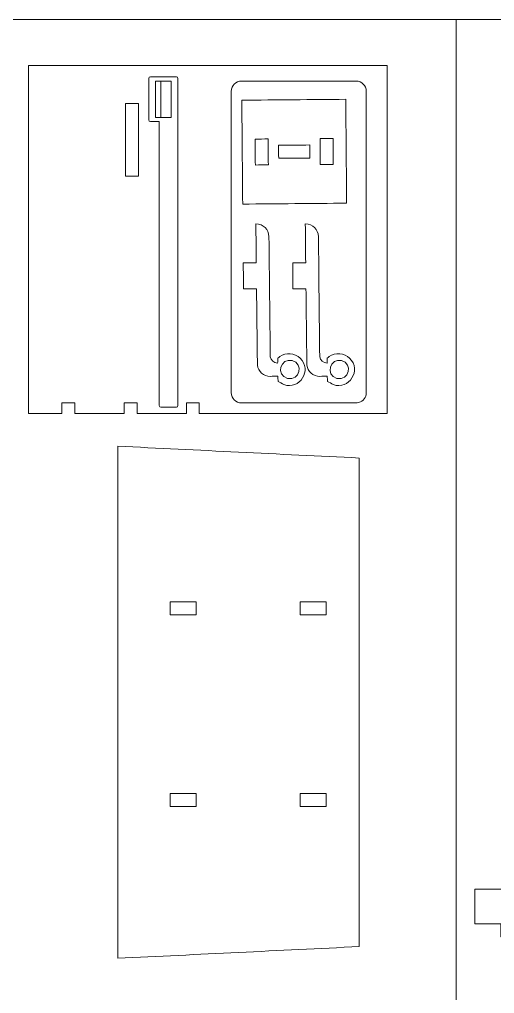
# Model space of a CAD drawing. Header units: centimetres. Extents: x -34.2 to 34.2, y -34.8 to 34.8.
# Drawn here: x 1.32 to 12.28, y 12.29 to 34.8 of the extents above; entities that cross this region are included whole.
import ezdxf

# ---------------------------------------------------------------- set-up
doc = ezdxf.new("R2010")
doc.units = ezdxf.units.CM
doc.header["$MEASUREMENT"] = 0
doc.layers.add('Camada 1', color=7, linetype='Continuous')

msp = doc.modelspace()

# ---------------------------------------------------------------- linework, layer by layer
at = {"layer": 'Camada 1', "color": 175, "lineweight": 9}
msp.add_open_spline([(-34.2, 34.8), (-34.2, 34.8), (34.2, 34.8), (34.2, 34.8), (34.2, 34.8), (34.2, 34.8), (34.2, -34.8), (34.2, -34.8), (34.2, -34.8), (34.2, -34.8), (-34.2, -34.8), (-34.2, -34.8), (-34.2, -34.8), (-34.2, -34.8), (-34.2, 34.8), (-34.2, 34.8)], degree=3, knots=[0, 0, 0, 0, 0.2, 0.2, 0.2, 0.2, 0.4, 0.4, 0.4, 0.4, 0.6, 0.6, 0.6, 0.6, 1, 1, 1, 1], dxfattribs=at)
msp.add_open_spline([(11.4, 34.8), (11.4, 34.8), (11.4, -34.8), (11.4, -34.8)], degree=3, dxfattribs=at)
at = {"layer": 'Camada 1', "color": 3, "lineweight": 9}
for points, knots in [([(9.80533, 33.738), (7.04617, 33.738), (4.28702, 33.738), (1.52786, 33.738), (1.52786, 33.738), (1.52784, 31.05813), (1.52782, 28.37825), (1.52779, 25.69837), (1.52779, 25.69837), (1.78279, 25.69836), (2.03779, 25.69836), (2.29279, 25.69835), (2.29279, 25.69835), (2.29279, 25.77834), (2.29278, 25.85835), (2.29278, 25.93834), (2.29278, 25.93834), (2.39278, 25.93834), (2.49277, 25.93834), (2.59277, 25.93834), (2.59277, 25.93834), (2.59277, 25.85833), (2.59277, 25.77834), (2.59277, 25.69834), (2.59277, 25.69834), (2.97233, 25.69834), (3.3519, 25.69835), (3.73146, 25.69835), (3.73146, 25.69835), (3.73146, 25.77834), (3.73146, 25.85835), (3.73146, 25.93834), (3.73146, 25.93834), (3.83146, 25.93834), (3.93145, 25.93834), (4.03145, 25.93834), (4.03145, 25.93834), (4.03145, 25.85835), (4.03145, 25.77834), (4.03145, 25.69835), (4.03145, 25.69835), (4.41102, 25.69835), (4.79058, 25.69836), (5.17015, 25.69836), (5.17015, 25.69836), (5.17015, 25.77835), (5.17015, 25.85836), (5.17015, 25.93835), (5.17015, 25.93835), (5.27015, 25.93835), (5.37014, 25.93835), (5.47014, 25.93835), (5.47014, 25.93835), (5.47014, 25.85835), (5.47014, 25.77835), (5.47014, 25.69835), (5.47014, 25.69835), (6.9152, 25.69836), (8.36027, 25.69839), (9.80533, 25.6984), (9.80533, 25.6984), (9.80533, 28.37826), (9.80533, 31.05814), (9.80533, 33.738)], [0, 0, 0, 0, 0.05882353, 0.05882353, 0.05882353, 0.05882353, 0.11764706, 0.11764706, 0.11764706, 0.11764706, 0.17647059, 0.17647059, 0.17647059, 0.17647059, 0.23529412, 0.23529412, 0.23529412, 0.23529412, 0.29411765, 0.29411765, 0.29411765, 0.29411765, 0.35294118, 0.35294118, 0.35294118, 0.35294118, 0.41176471, 0.41176471, 0.41176471, 0.41176471, 0.47058824, 0.47058824, 0.47058824, 0.47058824, 0.52941176, 0.52941176, 0.52941176, 0.52941176, 0.58823529, 0.58823529, 0.58823529, 0.58823529, 0.64705882, 0.64705882, 0.64705882, 0.64705882, 0.70588235, 0.70588235, 0.70588235, 0.70588235, 0.76470588, 0.76470588, 0.76470588, 0.76470588, 0.82352941, 0.82352941, 0.82352941, 0.82352941, 0.88235294, 0.88235294, 0.88235294, 0.88235294, 1, 1, 1, 1]), ([(9.32536, 26.17837), (9.31748, 26.05841), (9.26011, 25.9848), (9.14748, 25.94656), (9.14748, 25.94656), (9.12678, 25.94383), (9.10607, 25.94111), (9.08537, 25.93839), (9.08537, 25.93839), (8.20541, 25.93839), (7.32545, 25.93839), (6.44549, 25.93839), (6.44549, 25.93839), (6.30293, 25.94772), (6.21485, 26.03583), (6.2055, 26.17837), (6.2055, 26.17837), (6.2055, 28.49826), (6.20549, 30.81815), (6.20549, 33.13804), (6.20549, 33.13804), (6.21484, 33.2806), (6.30292, 33.36868), (6.44548, 33.37803), (6.44548, 33.37803), (7.32544, 33.37803), (8.2054, 33.37803), (9.08536, 33.37803), (9.08536, 33.37803), (9.22792, 33.36868), (9.316, 33.2806), (9.32534, 33.13804), (9.32534, 33.13804), (9.32534, 30.81815), (9.32536, 28.49826), (9.32536, 26.17837)], [0, 0, 0, 0, 0.1, 0.1, 0.1, 0.1, 0.2, 0.2, 0.2, 0.2, 0.3, 0.3, 0.3, 0.3, 0.4, 0.4, 0.4, 0.4, 0.5, 0.5, 0.5, 0.5, 0.6, 0.6, 0.6, 0.6, 0.7, 0.7, 0.7, 0.7, 0.8, 0.8, 0.8, 0.8, 1, 1, 1, 1]), ([(3.58646, 24.93938), (3.58646, 20.99503), (3.58646, 17.05069), (3.58646, 13.10634), (3.58646, 13.10634), (5.44537, 13.19684), (7.30429, 13.28734), (9.1632, 13.37784), (9.1632, 13.37784), (9.1632, 17.14073), (9.1632, 20.9036), (9.1632, 24.66649), (9.1632, 24.66649), (7.30429, 24.75745), (5.44537, 24.84842), (3.58646, 24.93938)], [0, 0, 0, 0, 0.2, 0.2, 0.2, 0.2, 0.4, 0.4, 0.4, 0.4, 0.6, 0.6, 0.6, 0.6, 1, 1, 1, 1]), ([(15.20012, 15.00566), (15.32011, 15.00566), (15.44011, 15.00566), (15.5601, 15.00566), (15.5601, 15.00566), (15.5601, 14.90567), (15.5601, 14.80568), (15.5601, 14.70569), (15.5601, 14.70569), (15.85966, 14.70569), (16.15922, 14.70569), (16.45878, 14.70569), (16.45878, 14.70569), (16.71091, 14.43786), (16.96304, 14.17004), (17.21518, 13.90222), (17.21518, 13.90222), (17.01517, 13.90222), (16.81518, 13.90222), (16.61518, 13.90222), (16.61518, 13.90222), (16.61518, 13.80222), (16.61518, 13.70222), (16.61518, 13.60223), (16.61518, 13.60223), (16.51518, 13.60223), (16.41518, 13.60223), (16.31519, 13.60223), (16.31519, 13.60223), (16.31519, 13.70222), (16.31519, 13.80222), (16.31519, 13.90222), (16.31519, 13.90222), (15.12121, 13.90222), (13.92724, 13.90222), (12.73326, 13.90222), (12.73326, 13.90222), (12.73326, 13.80222), (12.73326, 13.70222), (12.73326, 13.60223), (12.73326, 13.60223), (12.63326, 13.60223), (12.53327, 13.60223), (12.43327, 13.60223), (12.43327, 13.60223), (12.43327, 13.70222), (12.43327, 13.80222), (12.43327, 13.90222), (12.43327, 13.90222), (12.23328, 13.90222), (12.03329, 13.90222), (11.8333, 13.90222), (11.8333, 13.90222), (11.8333, 14.17004), (11.8333, 14.43786), (11.8333, 14.70569), (11.8333, 14.70569), (12.0571, 14.70569), (12.28091, 14.70569), (12.50471, 14.70569), (12.50471, 14.70569), (12.50471, 14.80568), (12.50471, 14.90567), (12.50471, 15.00566), (12.50471, 15.00566), (12.6247, 15.00566), (12.7447, 15.00566), (12.86468, 15.00566), (12.86468, 15.00566), (12.86468, 14.90567), (12.86468, 14.80568), (12.86468, 14.70569), (12.86468, 14.70569), (13.64316, 14.70569), (14.42165, 14.70569), (15.20012, 14.70569), (15.20012, 14.70569), (15.20012, 14.80568), (15.20012, 14.90567), (15.20012, 15.00566)], [0, 0, 0, 0, 0.04761905, 0.04761905, 0.04761905, 0.04761905, 0.0952381, 0.0952381, 0.0952381, 0.0952381, 0.14285714, 0.14285714, 0.14285714, 0.14285714, 0.19047619, 0.19047619, 0.19047619, 0.19047619, 0.23809524, 0.23809524, 0.23809524, 0.23809524, 0.28571429, 0.28571429, 0.28571429, 0.28571429, 0.33333333, 0.33333333, 0.33333333, 0.33333333, 0.38095238, 0.38095238, 0.38095238, 0.38095238, 0.42857143, 0.42857143, 0.42857143, 0.42857143, 0.47619048, 0.47619048, 0.47619048, 0.47619048, 0.52380952, 0.52380952, 0.52380952, 0.52380952, 0.57142857, 0.57142857, 0.57142857, 0.57142857, 0.61904762, 0.61904762, 0.61904762, 0.61904762, 0.66666667, 0.66666667, 0.66666667, 0.66666667, 0.71428571, 0.71428571, 0.71428571, 0.71428571, 0.76190476, 0.76190476, 0.76190476, 0.76190476, 0.80952381, 0.80952381, 0.80952381, 0.80952381, 0.85714286, 0.85714286, 0.85714286, 0.85714286, 0.9047619, 0.9047619, 0.9047619, 0.9047619, 1, 1, 1, 1])]:
    msp.add_open_spline(points, degree=3, knots=knots, dxfattribs=at)
at = {"layer": 'Camada 1', "color": 1, "lineweight": 9}
for points, knots in [([(4.54457, 25.87837), (4.54458, 28.06627), (4.54459, 30.25417), (4.5446, 32.44207), (4.5446, 32.44207), (4.47661, 32.44207), (4.40861, 32.44207), (4.34062, 32.44207), (4.34062, 32.44207), (4.32079, 32.44207), (4.30462, 32.45825), (4.30462, 32.47807), (4.30462, 32.47807), (4.30462, 32.79805), (4.30462, 33.11805), (4.30462, 33.43803), (4.30462, 33.43803), (4.30462, 33.45785), (4.32079, 33.47403), (4.34062, 33.47403), (4.34062, 33.47403), (4.5406, 33.47403), (4.74058, 33.47401), (4.94056, 33.47401), (4.94056, 33.47401), (4.96038, 33.47401), (4.97656, 33.45784), (4.97656, 33.43801), (4.97656, 33.43801), (4.97656, 30.91813), (4.97656, 28.39825), (4.97656, 25.87837), (4.97656, 25.87837), (4.97656, 25.85855), (4.96038, 25.84237), (4.94056, 25.84237), (4.94056, 25.84237), (4.82056, 25.84237), (4.70057, 25.84237), (4.58057, 25.84237), (4.58057, 25.84237), (4.56074, 25.84237), (4.54457, 25.85855), (4.54457, 25.87837)], [0, 0, 0, 0, 0.08333333, 0.08333333, 0.08333333, 0.08333333, 0.16666667, 0.16666667, 0.16666667, 0.16666667, 0.25, 0.25, 0.25, 0.25, 0.33333333, 0.33333333, 0.33333333, 0.33333333, 0.41666667, 0.41666667, 0.41666667, 0.41666667, 0.5, 0.5, 0.5, 0.5, 0.58333333, 0.58333333, 0.58333333, 0.58333333, 0.66666667, 0.66666667, 0.66666667, 0.66666667, 0.75, 0.75, 0.75, 0.75, 0.83333333, 0.83333333, 0.83333333, 0.83333333, 1, 1, 1, 1]), ([(4.82059, 32.53806), (4.82059, 32.81805), (4.82059, 33.09804), (4.82059, 33.37803), (4.82059, 33.37803), (4.7006, 33.37803), (4.5806, 33.37803), (4.46062, 33.37803), (4.46062, 33.37803), (4.46062, 33.09804), (4.46062, 32.81805), (4.46062, 32.53806), (4.46062, 32.53806), (4.5806, 32.53806), (4.7006, 32.53806), (4.82059, 32.53806)], [0, 0, 0, 0, 0.2, 0.2, 0.2, 0.2, 0.4, 0.4, 0.4, 0.4, 0.6, 0.6, 0.6, 0.6, 1, 1, 1, 1]), ([(3.76465, 31.17575), (3.86465, 31.17575), (3.96463, 31.17575), (4.06463, 31.17575), (4.06463, 31.17575), (4.06463, 31.73572), (4.06463, 32.2957), (4.06463, 32.85567), (4.06463, 32.85567), (3.96463, 32.85567), (3.86465, 32.85567), (3.76465, 32.85567), (3.76465, 32.85567), (3.76465, 32.2957), (3.76465, 31.73572), (3.76465, 31.17575)], [0, 0, 0, 0, 0.2, 0.2, 0.2, 0.2, 0.4, 0.4, 0.4, 0.4, 0.6, 0.6, 0.6, 0.6, 1, 1, 1, 1])]:
    msp.add_open_spline(points, degree=3, knots=knots, dxfattribs=at)
msp.add_open_spline([(4.5806, 32.53806), (4.5806, 32.81805), (4.5806, 33.09804), (4.5806, 33.37803)], degree=3, dxfattribs=at)
at = {"layer": 'Camada 1', "color": 2, "lineweight": 9}
for points, knots in [([(6.45068, 32.93429), (7.25062, 32.9412), (8.05055, 32.9481), (8.85048, 32.95501), (8.85048, 32.95501), (8.85739, 32.15508), (8.86429, 31.35515), (8.8712, 30.55522), (8.8712, 30.55522), (8.07127, 30.54831), (7.27134, 30.54141), (6.47141, 30.53449), (6.47141, 30.53449), (6.4645, 31.33443), (6.4576, 32.13436), (6.45068, 32.93429)], [0, 0, 0, 0, 0.2, 0.2, 0.2, 0.2, 0.4, 0.4, 0.4, 0.4, 0.6, 0.6, 0.6, 0.6, 1, 1, 1, 1]), ([(6.48437, 29.17527), (6.48644, 28.97529), (6.48853, 28.77532), (6.49061, 28.57534), (6.49061, 28.57534), (6.59059, 28.57637), (6.69059, 28.57741), (6.79057, 28.57845), (6.79057, 28.57845), (6.79754, 27.98947), (6.80452, 27.40049), (6.81149, 26.81152), (6.81149, 26.81152), (6.827, 26.6701), (6.95447, 26.55731), (7.1116, 26.55379), (7.1116, 26.55379), (7.16785, 26.55438), (7.22412, 26.55496), (7.28038, 26.55555), (7.28038, 26.55555), (7.28359, 26.51646), (7.28682, 26.47739), (7.29004, 26.43831), (7.29004, 26.43831), (7.33292, 26.4132), (7.37581, 26.38809), (7.4187, 26.36298), (7.4187, 26.36298), (7.78829, 26.23338), (8.0806, 26.69992), (7.79902, 26.97388), (7.79902, 26.97388), (7.67154, 27.0979), (7.47167, 27.11315), (7.32677, 27.01006), (7.32677, 27.01006), (7.31232, 26.9988), (7.29788, 26.98756), (7.28344, 26.9763), (7.28344, 26.9763), (7.28147, 26.93604), (7.27949, 26.89577), (7.27752, 26.85551), (7.27752, 26.85551), (7.1892, 26.86537), (7.11863, 26.92573), (7.10878, 27.00775), (7.10878, 27.00775), (7.09854, 27.93232), (7.08832, 28.85687), (7.07808, 29.78143), (7.07808, 29.78143), (7.07058, 29.95444), (6.95161, 30.06856), (6.775, 30.07829), (6.775, 30.07829), (6.77812, 29.77833), (6.78122, 29.47835), (6.78434, 29.17839), (6.78434, 29.17839), (6.68435, 29.17734), (6.58436, 29.17631), (6.48437, 29.17527)], [0, 0, 0, 0, 0.05882353, 0.05882353, 0.05882353, 0.05882353, 0.11764706, 0.11764706, 0.11764706, 0.11764706, 0.17647059, 0.17647059, 0.17647059, 0.17647059, 0.23529412, 0.23529412, 0.23529412, 0.23529412, 0.29411765, 0.29411765, 0.29411765, 0.29411765, 0.35294118, 0.35294118, 0.35294118, 0.35294118, 0.41176471, 0.41176471, 0.41176471, 0.41176471, 0.47058824, 0.47058824, 0.47058824, 0.47058824, 0.52941176, 0.52941176, 0.52941176, 0.52941176, 0.58823529, 0.58823529, 0.58823529, 0.58823529, 0.64705882, 0.64705882, 0.64705882, 0.64705882, 0.70588235, 0.70588235, 0.70588235, 0.70588235, 0.76470588, 0.76470588, 0.76470588, 0.76470588, 0.82352941, 0.82352941, 0.82352941, 0.82352941, 0.88235294, 0.88235294, 0.88235294, 0.88235294, 1, 1, 1, 1]), ([(7.62557, 29.17527), (7.62764, 28.97529), (7.62973, 28.77532), (7.63181, 28.57534), (7.63181, 28.57534), (7.73179, 28.57637), (7.83179, 28.57741), (7.93177, 28.57845), (7.93177, 28.57845), (7.93874, 27.98947), (7.94572, 27.40049), (7.95269, 26.81152), (7.95269, 26.81152), (7.9682, 26.6701), (8.09567, 26.55731), (8.2528, 26.55379), (8.2528, 26.55379), (8.30905, 26.55438), (8.36532, 26.55496), (8.42158, 26.55555), (8.42158, 26.55555), (8.42479, 26.51646), (8.42802, 26.47739), (8.43124, 26.43831), (8.43124, 26.43831), (8.47412, 26.4132), (8.51701, 26.38809), (8.5599, 26.36298), (8.5599, 26.36298), (8.92949, 26.23338), (9.2218, 26.69992), (8.94022, 26.97388), (8.94022, 26.97388), (8.81274, 27.0979), (8.61287, 27.11315), (8.46797, 27.01006), (8.46797, 27.01006), (8.45352, 26.9988), (8.43908, 26.98756), (8.42464, 26.9763), (8.42464, 26.9763), (8.42267, 26.93604), (8.42069, 26.89577), (8.41872, 26.85551), (8.41872, 26.85551), (8.3304, 26.86537), (8.25983, 26.92573), (8.24998, 27.00775), (8.24998, 27.00775), (8.23974, 27.93232), (8.22952, 28.85687), (8.21928, 29.78143), (8.21928, 29.78143), (8.21178, 29.95444), (8.09281, 30.06856), (7.9162, 30.07829), (7.9162, 30.07829), (7.91932, 29.77833), (7.92242, 29.47835), (7.92554, 29.17839), (7.92554, 29.17839), (7.82555, 29.17734), (7.72556, 29.17631), (7.62557, 29.17527)], [0, 0, 0, 0, 0.05882353, 0.05882353, 0.05882353, 0.05882353, 0.11764706, 0.11764706, 0.11764706, 0.11764706, 0.17647059, 0.17647059, 0.17647059, 0.17647059, 0.23529412, 0.23529412, 0.23529412, 0.23529412, 0.29411765, 0.29411765, 0.29411765, 0.29411765, 0.35294118, 0.35294118, 0.35294118, 0.35294118, 0.41176471, 0.41176471, 0.41176471, 0.41176471, 0.47058824, 0.47058824, 0.47058824, 0.47058824, 0.52941176, 0.52941176, 0.52941176, 0.52941176, 0.58823529, 0.58823529, 0.58823529, 0.58823529, 0.64705882, 0.64705882, 0.64705882, 0.64705882, 0.70588235, 0.70588235, 0.70588235, 0.70588235, 0.76470588, 0.76470588, 0.76470588, 0.76470588, 0.82352941, 0.82352941, 0.82352941, 0.82352941, 0.88235294, 0.88235294, 0.88235294, 0.88235294, 1, 1, 1, 1])]:
    msp.add_open_spline(points, degree=3, knots=knots, dxfattribs=at)
at = {"layer": 'Camada 1', "lineweight": 9}
for points, knots in [([(6.75842, 32.03695), (6.85842, 32.03782), (6.9584, 32.03868), (7.0584, 32.03955), (7.0584, 32.03955), (7.06013, 31.83957), (7.06186, 31.63957), (7.06358, 31.43959), (7.06358, 31.43959), (6.96359, 31.43873), (6.8636, 31.43788), (6.76361, 31.43701), (6.76361, 31.43701), (6.76188, 31.63699), (6.76015, 31.83697), (6.75842, 32.03695)], [0, 0, 0, 0, 0.2, 0.2, 0.2, 0.2, 0.4, 0.4, 0.4, 0.4, 0.6, 0.6, 0.6, 0.6, 1, 1, 1, 1]), ([(8.2583, 32.04991), (8.3583, 32.05078), (8.45828, 32.05164), (8.55828, 32.05251), (8.55828, 32.05251), (8.56001, 31.85253), (8.56172, 31.65253), (8.56345, 31.45255), (8.56345, 31.45255), (8.46347, 31.45169), (8.36347, 31.45083), (8.26349, 31.44996), (8.26349, 31.44996), (8.26176, 31.64994), (8.26003, 31.84993), (8.2583, 32.04991)], [0, 0, 0, 0, 0.2, 0.2, 0.2, 0.2, 0.4, 0.4, 0.4, 0.4, 0.6, 0.6, 0.6, 0.6, 1, 1, 1, 1]), ([(7.29966, 31.89354), (7.30052, 31.79316), (7.3014, 31.69277), (7.30226, 31.59239), (7.30226, 31.59239), (7.54224, 31.59447), (7.78223, 31.59653), (8.0222, 31.59861), (8.0222, 31.59861), (8.02134, 31.699), (8.02046, 31.79938), (8.0196, 31.89977), (8.0196, 31.89977), (7.77962, 31.89769), (7.53964, 31.89562), (7.29966, 31.89354)], [0, 0, 0, 0, 0.2, 0.2, 0.2, 0.2, 0.4, 0.4, 0.4, 0.4, 0.6, 0.6, 0.6, 0.6, 1, 1, 1, 1]), ([(7.61406, 26.91771), (7.3507, 26.98515), (7.22321, 26.58937), (7.50689, 26.50341), (7.50689, 26.50341), (7.79693, 26.44247), (7.87754, 26.85024), (7.61406, 26.91771)], [0, 0, 0, 0, 0.33333333, 0.33333333, 0.33333333, 0.33333333, 1, 1, 1, 1]), ([(8.75526, 26.91771), (8.4919, 26.98515), (8.36441, 26.58937), (8.64809, 26.50341), (8.64809, 26.50341), (8.93813, 26.44247), (9.01874, 26.85024), (8.75526, 26.91771)], [0, 0, 0, 0, 0.33333333, 0.33333333, 0.33333333, 0.33333333, 1, 1, 1, 1]), ([(4.79664, 21.04646), (4.79664, 21.14646), (4.79664, 21.24646), (4.79664, 21.34645), (4.79664, 21.34645), (4.99663, 21.34645), (5.19662, 21.34645), (5.39662, 21.34645), (5.39662, 21.34645), (5.39663, 21.24646), (5.39664, 21.14646), (5.39665, 21.04646), (5.39665, 21.04646), (5.19665, 21.04646), (4.99664, 21.04646), (4.79664, 21.04646)], [0, 0, 0, 0, 0.2, 0.2, 0.2, 0.2, 0.4, 0.4, 0.4, 0.4, 0.6, 0.6, 0.6, 0.6, 1, 1, 1, 1]), ([(7.79652, 21.04646), (7.79652, 21.14646), (7.79652, 21.24646), (7.79652, 21.34645), (7.79652, 21.34645), (7.99651, 21.34645), (8.1965, 21.34645), (8.3965, 21.34645), (8.3965, 21.34645), (8.39651, 21.24646), (8.39652, 21.14646), (8.39653, 21.04646), (8.39653, 21.04646), (8.19653, 21.04646), (7.99652, 21.04646), (7.79652, 21.04646)], [0, 0, 0, 0, 0.2, 0.2, 0.2, 0.2, 0.4, 0.4, 0.4, 0.4, 0.6, 0.6, 0.6, 0.6, 1, 1, 1, 1]), ([(5.39665, 16.61792), (5.19665, 16.61792), (4.99664, 16.61792), (4.79664, 16.61792), (4.79664, 16.61792), (4.79664, 16.71792), (4.79664, 16.81792), (4.79664, 16.91791), (4.79664, 16.91791), (4.99663, 16.91791), (5.19662, 16.91791), (5.39662, 16.91791), (5.39662, 16.91791), (5.39663, 16.81792), (5.39664, 16.71792), (5.39665, 16.61792)], [0, 0, 0, 0, 0.2, 0.2, 0.2, 0.2, 0.4, 0.4, 0.4, 0.4, 0.6, 0.6, 0.6, 0.6, 1, 1, 1, 1]), ([(7.79652, 16.61792), (7.79652, 16.71792), (7.79652, 16.81792), (7.79652, 16.91791), (7.79652, 16.91791), (7.99651, 16.91791), (8.1965, 16.91791), (8.3965, 16.91791), (8.3965, 16.91791), (8.39651, 16.81792), (8.39652, 16.71792), (8.39653, 16.61792), (8.39653, 16.61792), (8.19653, 16.61792), (7.99652, 16.61792), (7.79652, 16.61792)], [0, 0, 0, 0, 0.2, 0.2, 0.2, 0.2, 0.4, 0.4, 0.4, 0.4, 0.6, 0.6, 0.6, 0.6, 1, 1, 1, 1])]:
    msp.add_open_spline(points, degree=3, knots=knots, dxfattribs=at)

doc.saveas('drawing.dxf')
